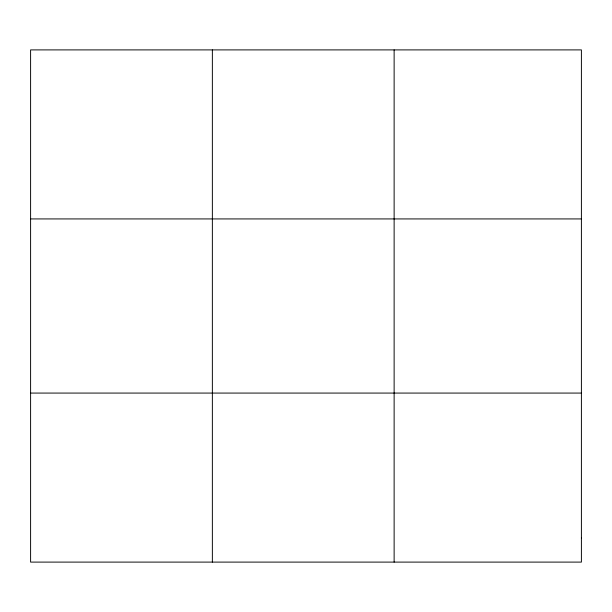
<?xml version="1.0" encoding="UTF-8"?>
<svg xmlns="http://www.w3.org/2000/svg" width="612" height="612" viewBox="0 0 612 612"><rect width="100%" height="100%" fill="white"/><g stroke="black" fill="none" stroke-linecap="round" stroke-linejoin="round"><path stroke-width="0.92" d="M212.364 49.901L212.364 562.099M394.128 49.901L394.128 562.099M30.6 218.928L581.4 218.928M30.6 393.072L581.4 393.072M581.4 537.956L581.4 562.099L30.6 562.099L30.6 49.901L581.4 49.901L581.4 537.956"/></g></svg>
